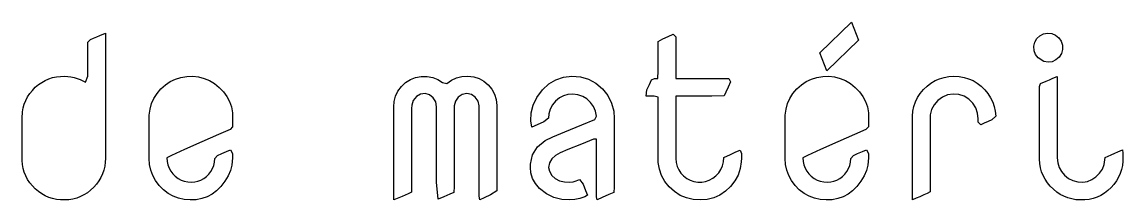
# Model space of a CAD drawing. Header units: metres. Extents: x -544 to 104, y 0 to 186.
# Drawn here: x -357.9 to -348.78, y 70.38 to 71.86 of the extents above; entities that cross this region are included whole.
import ezdxf

# ---------------------------------------------------------------- set-up
doc = ezdxf.new("R2010")
doc.units = ezdxf.units.M

msp = doc.modelspace()

# ---------------------------------------------------------------- linework, layer by layer
at = {"layer": 'COMPONENT1'}
for p, q in [((-351.2931, 71.6018), (-351.0313, 71.8564)), ((-351.0313, 71.8564), (-350.9727, 71.7072)), ((-357.3053, 71.7216), (-357.2786, 71.7333)), ((-357.2786, 71.7333), (-357.2521, 71.7449)), ((-357.2521, 71.7449), (-357.2066, 71.7648)), ((-357.2066, 71.7648), (-357.2066, 71.7211)), ((-352.5933, 71.7179), (-352.5484, 71.7375)), ((-352.5484, 71.7375), (-352.5074, 71.7555)), ((-352.5074, 71.7555), (-352.4861, 71.7326)), ((-352.4861, 71.7326), (-352.4861, 71.6377)), ((-349.4967, 71.7185), (-349.4712, 71.7431)), ((-349.4712, 71.7431), (-349.4412, 71.7587)), ((-349.4412, 71.7587), (-349.4073, 71.7647)), ((-349.4073, 71.7647), (-349.3723, 71.7611)), ((-349.3723, 71.7611), (-349.3411, 71.7479)), ((-349.3411, 71.7479), (-349.3142, 71.7253)), ((-349.3142, 71.7253), (-349.2949, 71.6965)), ((-357.353, 71.6882), (-357.3288, 71.7113)), ((-357.353, 71.6506), (-357.353, 71.6882)), ((-357.353, 71.5958), (-357.353, 71.6506)), ((-357.3288, 71.7113), (-357.3053, 71.7216)), ((-357.2066, 71.7211), (-357.2066, 71.6057)), ((-352.6326, 71.695), (-352.5933, 71.7179)), ((-352.6326, 71.6372), (-352.6326, 71.695)), ((-352.6326, 71.5446), (-352.6326, 71.6372)), ((-352.4861, 71.6377), (-352.4861, 71.521)), ((-350.9727, 71.7072), (-351.2345, 71.4526)), ((-349.5212, 71.6548), (-349.5137, 71.6887)), ((-349.5192, 71.6188), (-349.5212, 71.6548)), ((-349.5137, 71.6887), (-349.4967, 71.7185)), ((-349.2949, 71.6965), (-349.285, 71.6637)), ((-349.285, 71.6637), (-349.2846, 71.6275)), ((-357.353, 71.5318), (-357.353, 71.5958)), ((-357.2066, 71.6057), (-357.2066, 71.4422)), ((-352.6326, 71.4521), (-352.6326, 71.5446)), ((-351.2345, 71.4526), (-351.2931, 71.6018)), ((-349.5077, 71.5865), (-349.5192, 71.6188)), ((-349.4868, 71.5584), (-349.5077, 71.5865)), ((-349.4385, 71.5285), (-349.4868, 71.5584)), ((-349.3387, 71.5416), (-349.3695, 71.5277)), ((-349.3123, 71.565), (-349.3387, 71.5416)), ((-349.2937, 71.5942), (-349.3123, 71.565)), ((-349.2846, 71.6275), (-349.2937, 71.5942)), ((-357.353, 71.4666), (-357.353, 71.5318)), ((-357.353, 71.4085), (-357.353, 71.4666)), ((-352.6349, 71.3886), (-352.6326, 71.4521)), ((-352.4861, 71.521), (-352.4861, 71.4242)), ((-349.4043, 71.5233), (-349.4385, 71.5285)), ((-349.3695, 71.5277), (-349.4043, 71.5233)), ((-357.7339, 71.3565), (-357.7053, 71.3725)), ((-357.7053, 71.3725), (-357.6755, 71.3855)), ((-357.6755, 71.3855), (-357.6443, 71.3954)), ((-357.6443, 71.3954), (-357.6119, 71.4023)), ((-357.6119, 71.4023), (-357.5782, 71.406)), ((-357.5782, 71.406), (-357.5453, 71.4068)), ((-357.5453, 71.4068), (-357.518, 71.4053)), ((-357.518, 71.4053), (-357.4916, 71.4019)), ((-357.4916, 71.4019), (-357.4659, 71.3967)), ((-357.4659, 71.3967), (-357.441, 71.3895)), ((-357.441, 71.3895), (-357.4169, 71.3805)), ((-357.4169, 71.3805), (-357.3935, 71.3696)), ((-357.3935, 71.3696), (-357.371, 71.3567)), ((-357.371, 71.3567), (-357.353, 71.4085)), ((-357.2066, 71.4422), (-357.2066, 71.254)), ((-356.7103, 71.3359), (-356.6702, 71.3631)), ((-356.6702, 71.3631), (-356.6274, 71.3837)), ((-356.6274, 71.3837), (-356.5819, 71.3978)), ((-356.5819, 71.3978), (-356.5337, 71.4054)), ((-356.5337, 71.4054), (-356.4836, 71.4065)), ((-356.4836, 71.4065), (-356.4358, 71.4011)), ((-356.4358, 71.4011), (-356.3899, 71.3891)), ((-356.3899, 71.3891), (-356.3459, 71.3707)), ((-356.3459, 71.3707), (-356.304, 71.3457)), ((-354.7215, 71.3553), (-354.6823, 71.3805)), ((-354.6823, 71.3805), (-354.6396, 71.3973)), ((-354.6396, 71.3973), (-354.5934, 71.4058)), ((-354.5934, 71.4058), (-354.5439, 71.4058)), ((-354.5439, 71.4058), (-354.4969, 71.3976)), ((-354.4969, 71.3976), (-354.4541, 71.3812)), ((-354.4541, 71.3812), (-354.4156, 71.3565)), ((-354.3804, 71.3465), (-354.3424, 71.3739)), ((-354.3424, 71.3739), (-354.3011, 71.393)), ((-354.3011, 71.393), (-354.2564, 71.404)), ((-354.2564, 71.404), (-354.2079, 71.4067)), ((-354.2079, 71.4067), (-354.1582, 71.4012)), ((-354.1582, 71.4012), (-354.1134, 71.3875)), ((-354.1134, 71.3875), (-354.0733, 71.3656)), ((-354.0733, 71.3656), (-354.0382, 71.3355)), ((-353.5363, 71.3436), (-353.4793, 71.3781)), ((-353.4793, 71.3781), (-353.4155, 71.3991)), ((-353.4155, 71.3991), (-353.3452, 71.4068)), ((-353.3452, 71.4068), (-353.2733, 71.4011)), ((-353.2733, 71.4011), (-353.2071, 71.3817)), ((-353.2071, 71.3817), (-353.1467, 71.3488)), ((-352.7038, 71.3391), (-352.6877, 71.376)), ((-352.6877, 71.376), (-352.6611, 71.3886)), ((-352.6611, 71.3886), (-352.6349, 71.3886)), ((-352.4861, 71.4242), (-352.4856, 71.3886)), ((-352.4856, 71.3886), (-352.4237, 71.3886)), ((-352.4237, 71.3886), (-352.2953, 71.3886)), ((-352.2953, 71.3886), (-352.1521, 71.3886)), ((-352.1521, 71.3886), (-352.0459, 71.3886)), ((-352.0333, 71.3606), (-352.0521, 71.3176)), ((-352.0459, 71.3886), (-352.0333, 71.3606)), ((-351.4458, 71.3359), (-351.4057, 71.3631)), ((-351.4057, 71.3631), (-351.3629, 71.3837)), ((-351.3629, 71.3837), (-351.3174, 71.3978)), ((-351.3174, 71.3978), (-351.2692, 71.4054)), ((-351.2692, 71.4054), (-351.2192, 71.4065)), ((-351.2192, 71.4065), (-351.1714, 71.4011)), ((-351.1714, 71.4011), (-351.1255, 71.3891)), ((-351.1255, 71.3891), (-351.0816, 71.3707)), ((-351.0816, 71.3707), (-351.0397, 71.3457)), ((-350.3733, 71.3503), (-350.3389, 71.3707)), ((-350.3389, 71.3707), (-350.3027, 71.3865)), ((-350.3027, 71.3865), (-350.2646, 71.3978)), ((-350.2646, 71.3978), (-350.2246, 71.4046)), ((-350.2246, 71.4046), (-350.1828, 71.4068)), ((-350.1828, 71.4068), (-350.1401, 71.4046)), ((-350.1401, 71.4046), (-350.0996, 71.3978)), ((-350.0996, 71.3978), (-350.0612, 71.3865)), ((-350.0612, 71.3865), (-350.0248, 71.3707)), ((-350.0248, 71.3707), (-349.9906, 71.3503)), ((-349.4652, 71.3466), (-349.4204, 71.3662)), ((-349.4204, 71.3662), (-349.3921, 71.3786)), ((-349.3921, 71.3786), (-349.365, 71.3905)), ((-349.365, 71.3905), (-349.3297, 71.4059)), ((-349.3297, 71.4059), (-349.3277, 71.3427)), ((-357.833, 71.2637), (-357.8116, 71.2901)), ((-357.8116, 71.2901), (-357.7873, 71.3151)), ((-357.7873, 71.3151), (-357.7613, 71.3373)), ((-357.7613, 71.3373), (-357.7339, 71.3565)), ((-356.7797, 71.2642), (-356.7476, 71.3022)), ((-356.7476, 71.3022), (-356.7103, 71.3359)), ((-356.304, 71.3457), (-356.264, 71.3141)), ((-356.264, 71.3141), (-356.2289, 71.2786)), ((-356.2289, 71.2786), (-356.2007, 71.2399)), ((-354.8048, 71.2425), (-354.7852, 71.2839)), ((-354.7852, 71.2839), (-354.7571, 71.3219)), ((-354.7571, 71.3219), (-354.7215, 71.3553)), ((-354.4156, 71.3565), (-354.3804, 71.3465)), ((-354.0382, 71.3355), (-354.0087, 71.2988)), ((-354.0087, 71.2988), (-353.9871, 71.2582)), ((-353.6346, 71.232), (-353.5883, 71.2939)), ((-353.5883, 71.2939), (-353.5363, 71.3436)), ((-353.1467, 71.3488), (-353.0919, 71.3022)), ((-353.0919, 71.3022), (-353.0474, 71.2465)), ((-352.731, 71.2422), (-352.7237, 71.2937)), ((-352.7237, 71.2937), (-352.7038, 71.3391)), ((-352.0713, 71.2738), (-352.0837, 71.2455)), ((-352.0521, 71.3176), (-352.0713, 71.2738)), ((-351.5154, 71.2642), (-351.4831, 71.3022)), ((-351.4831, 71.3022), (-351.4458, 71.3359)), ((-351.0397, 71.3457), (-350.9996, 71.3141)), ((-350.9996, 71.3141), (-350.9646, 71.2786)), ((-350.9646, 71.2786), (-350.9364, 71.2399)), ((-350.4626, 71.2642), (-350.4361, 71.2961)), ((-350.4361, 71.2961), (-350.4057, 71.3254)), ((-350.4057, 71.3254), (-350.3733, 71.3503)), ((-349.9906, 71.3503), (-349.9585, 71.3254)), ((-349.9585, 71.3254), (-349.9283, 71.2957)), ((-349.9283, 71.2957), (-349.9017, 71.2631)), ((-349.4741, 71.322), (-349.4652, 71.3466)), ((-349.4741, 71.2532), (-349.4741, 71.322)), ((-349.3277, 71.3427), (-349.3277, 71.2429)), ((-357.8878, 71.1454), (-357.8787, 71.1769)), ((-357.8787, 71.1769), (-357.8666, 71.2071)), ((-357.8666, 71.2071), (-357.8513, 71.2361)), ((-357.8513, 71.2361), (-357.833, 71.2637)), ((-357.2066, 71.254), (-357.2066, 71.0648)), ((-356.8374, 71.134), (-356.8246, 71.1801)), ((-356.8246, 71.1801), (-356.8054, 71.2235)), ((-356.8054, 71.2235), (-356.7797, 71.2642)), ((-356.2007, 71.2399), (-356.1792, 71.1978)), ((-356.1792, 71.1978), (-356.1642, 71.1522)), ((-354.8188, 71.1541), (-354.8159, 71.1977)), ((-354.8159, 71.1977), (-354.8048, 71.2425)), ((-354.6588, 71.2063), (-354.6709, 71.1676)), ((-354.6328, 71.2384), (-354.6588, 71.2063)), ((-354.5991, 71.258), (-354.6328, 71.2384)), ((-354.5608, 71.263), (-354.5991, 71.258)), ((-354.5245, 71.2531), (-354.5608, 71.263)), ((-354.4933, 71.2285), (-354.5245, 71.2531)), ((-354.4726, 71.1941), (-354.4933, 71.2285)), ((-354.4657, 71.1533), (-354.4726, 71.1941)), ((-354.3092, 71.2), (-354.3187, 71.1613)), ((-354.2855, 71.2336), (-354.3092, 71.2)), ((-354.2531, 71.2558), (-354.2855, 71.2336)), ((-354.2146, 71.2632), (-354.2531, 71.2558)), ((-354.1777, 71.2558), (-354.2146, 71.2632)), ((-354.1457, 71.2336), (-354.1777, 71.2558)), ((-354.1225, 71.2003), (-354.1457, 71.2336)), ((-354.1131, 71.1605), (-354.1225, 71.2003)), ((-353.9871, 71.2582), (-353.9735, 71.2138)), ((-353.9735, 71.2138), (-353.9677, 71.1655)), ((-353.666, 71.1684), (-353.6346, 71.232)), ((-353.4804, 71.2008), (-353.5063, 71.1698)), ((-353.4488, 71.227), (-353.4804, 71.2008)), ((-353.4146, 71.2454), (-353.4488, 71.227)), ((-353.378, 71.2559), (-353.4146, 71.2454)), ((-353.338, 71.2586), (-353.378, 71.2559)), ((-353.295, 71.2534), (-353.338, 71.2586)), ((-353.256, 71.2402), (-353.295, 71.2534)), ((-353.2211, 71.2189), (-353.256, 71.2402)), ((-353.1905, 71.1898), (-353.2211, 71.2189)), ((-353.1669, 71.1561), (-353.1905, 71.1898)), ((-353.0474, 71.2465), (-353.0166, 71.1851)), ((-353.0166, 71.1851), (-352.9993, 71.1181)), ((-352.6996, 71.2422), (-352.731, 71.2422)), ((-352.6646, 71.2422), (-352.6996, 71.2422)), ((-352.6326, 71.2349), (-352.6646, 71.2422)), ((-352.6326, 71.1434), (-352.6326, 71.2349)), ((-352.4843, 71.2422), (-352.4861, 71.2027)), ((-352.4861, 71.2027), (-352.4861, 71.076)), ((-352.4235, 71.2422), (-352.4843, 71.2422)), ((-352.3097, 71.2422), (-352.4235, 71.2422)), ((-352.1873, 71.2422), (-352.3097, 71.2422)), ((-352.0837, 71.2455), (-352.1873, 71.2422)), ((-351.573, 71.134), (-351.5603, 71.1801)), ((-351.5603, 71.1801), (-351.5411, 71.2235)), ((-351.5411, 71.2235), (-351.5154, 71.2642)), ((-350.9364, 71.2399), (-350.9148, 71.1978)), ((-350.9148, 71.1978), (-350.8998, 71.1522)), ((-350.5146, 71.1574), (-350.5018, 71.1949)), ((-350.5018, 71.1949), (-350.4845, 71.2305)), ((-350.4845, 71.2305), (-350.4626, 71.2642)), ((-350.316, 71.2065), (-350.3475, 71.1707)), ((-350.2778, 71.2342), (-350.316, 71.2065)), ((-350.2352, 71.2516), (-350.2778, 71.2342)), ((-350.1883, 71.2585), (-350.2352, 71.2516)), ((-350.1415, 71.2551), (-350.1883, 71.2585)), ((-350.0987, 71.2412), (-350.1415, 71.2551)), ((-350.0596, 71.2169), (-350.0987, 71.2412)), ((-350.0258, 71.1834), (-350.0596, 71.2169)), ((-350.0017, 71.1447), (-350.0258, 71.1834)), ((-349.9017, 71.2631), (-349.8796, 71.2289)), ((-349.8796, 71.2289), (-349.862, 71.1931)), ((-349.862, 71.1931), (-349.849, 71.1558)), ((-349.4741, 71.1518), (-349.4741, 71.2532)), ((-349.3277, 71.2429), (-349.3277, 71.1184)), ((-357.897, 71.0583), (-357.8938, 71.1126)), ((-357.8938, 71.1126), (-357.8878, 71.1454)), ((-356.8442, 71.0532), (-356.8435, 71.0852)), ((-356.8435, 71.0852), (-356.8374, 71.134)), ((-356.1642, 71.1522), (-356.1558, 71.1032)), ((-356.1558, 71.1032), (-356.1538, 71.0623)), ((-354.8188, 71.0093), (-354.8188, 71.1541)), ((-354.6717, 71.1404), (-354.6719, 70.9823)), ((-354.6709, 71.1676), (-354.6717, 71.1404)), ((-354.4658, 71.0413), (-354.4657, 71.1533)), ((-354.319, 71.1251), (-354.3192, 70.9442)), ((-354.3187, 71.1613), (-354.319, 71.1251)), ((-354.1133, 70.8816), (-354.113, 71.1003)), ((-354.113, 71.1003), (-354.1131, 71.1605)), ((-353.9677, 71.1655), (-353.9675, 71.0831)), ((-353.6854, 71.0388), (-353.6826, 71.1034)), ((-353.6826, 71.1034), (-353.666, 71.1684)), ((-353.5356, 71.096), (-353.539, 71.0598)), ((-353.5247, 71.1349), (-353.5356, 71.096)), ((-353.5063, 71.1698), (-353.5247, 71.1349)), ((-353.151, 71.1187), (-353.1669, 71.1561)), ((-353.1429, 71.0775), (-353.151, 71.1187)), ((-352.9993, 71.1181), (-352.9953, 71.0563)), ((-352.6326, 70.9917), (-352.6326, 71.1434)), ((-351.5797, 71.0532), (-351.5791, 71.0852)), ((-351.5791, 71.0852), (-351.573, 71.134)), ((-350.8998, 71.1522), (-350.8913, 71.1032)), ((-350.8913, 71.1032), (-350.8893, 71.0623)), ((-350.5267, 71.0768), (-350.5229, 71.1181)), ((-350.5229, 71.1181), (-350.5146, 71.1574)), ((-350.3792, 71.0863), (-350.3805, 71.0609)), ((-350.3686, 71.1306), (-350.3792, 71.0863)), ((-350.3475, 71.1707), (-350.3686, 71.1306)), ((-349.9874, 71.1007), (-350.0017, 71.1447)), ((-349.9829, 71.0531), (-349.9874, 71.1007)), ((-349.849, 71.1558), (-349.8406, 71.1169)), ((-349.8406, 71.1169), (-349.8368, 71.0765)), ((-349.4741, 71.0342), (-349.4741, 71.1518)), ((-349.3277, 71.1184), (-349.3277, 70.987)), ((-357.897, 71.0305), (-357.897, 71.0583)), ((-357.897, 70.9836), (-357.897, 71.0305)), ((-357.2066, 71.0648), (-357.2066, 70.898)), ((-356.8442, 70.9982), (-356.8442, 71.0532)), ((-356.8442, 70.9144), (-356.8442, 70.9982)), ((-356.1538, 71.0623), (-356.1538, 71.0323)), ((-356.1538, 71.0323), (-356.1538, 70.989)), ((-354.8188, 70.7464), (-354.8188, 71.0093)), ((-354.466, 70.7906), (-354.4658, 71.0413)), ((-353.9675, 71.0831), (-353.9675, 70.8651)), ((-353.6776, 70.9855), (-353.6854, 71.0388)), ((-353.6338, 71.005), (-353.6776, 70.9855)), ((-353.5782, 71.0297), (-353.6338, 71.005)), ((-353.539, 71.0598), (-353.5782, 71.0297)), ((-353.4041, 70.9452), (-353.2622, 71.0039)), ((-353.2622, 71.0039), (-353.1566, 71.0476)), ((-353.1566, 71.0476), (-353.1429, 71.0775)), ((-352.9953, 71.0563), (-352.9953, 70.9136)), ((-352.4861, 71.076), (-352.4861, 70.9167)), ((-351.5797, 70.9982), (-351.5797, 71.0532)), ((-351.5797, 70.9144), (-351.5797, 70.9982)), ((-350.8893, 71.0623), (-350.8893, 71.0323)), ((-350.8893, 71.0323), (-350.8893, 70.989)), ((-350.5269, 71.0436), (-350.5267, 71.0768)), ((-350.5269, 70.9562), (-350.5269, 71.0436)), ((-350.3805, 71.0609), (-350.3805, 70.996)), ((-350.3805, 70.996), (-350.3805, 70.8868)), ((-349.9829, 71.0274), (-349.9829, 71.0531)), ((-349.9601, 71.0048), (-349.9829, 71.0274)), ((-349.9314, 71.0174), (-349.9601, 71.0048)), ((-349.8988, 71.0316), (-349.9314, 71.0174)), ((-349.8681, 71.045), (-349.8988, 71.0316)), ((-349.8368, 71.0765), (-349.8681, 71.045)), ((-349.4741, 70.9166), (-349.4741, 71.0342)), ((-357.897, 70.9253), (-357.897, 70.9836)), ((-357.897, 70.8631), (-357.897, 70.9253)), ((-356.8442, 70.8253), (-356.8442, 70.9144)), ((-356.2713, 70.9244), (-356.4095, 70.863)), ((-356.1754, 70.9669), (-356.2713, 70.9244)), ((-356.1538, 70.989), (-356.1754, 70.9669)), ((-354.6719, 70.9823), (-354.6721, 70.7361)), ((-354.3192, 70.9442), (-354.3196, 70.6947)), ((-353.5657, 70.8745), (-353.5037, 70.904)), ((-353.5037, 70.904), (-353.4041, 70.9452)), ((-352.9953, 70.9136), (-352.9953, 70.6807)), ((-352.6326, 70.8373), (-352.6326, 70.9917)), ((-352.4861, 70.9167), (-352.4861, 70.7819)), ((-351.5797, 70.8253), (-351.5797, 70.9144)), ((-351.0068, 70.9244), (-351.145, 70.863)), ((-350.911, 70.9669), (-351.0068, 70.9244)), ((-350.8893, 70.989), (-350.911, 70.9669)), ((-350.5269, 70.8229), (-350.5269, 70.9562)), ((-349.4741, 70.8153), (-349.4741, 70.9166)), ((-349.3277, 70.987), (-349.3277, 70.8665)), ((-357.897, 70.8048), (-357.897, 70.8631)), ((-357.2066, 70.898), (-357.2066, 70.7773)), ((-356.8442, 70.7546), (-356.8442, 70.8253)), ((-356.4095, 70.863), (-356.5519, 70.7998)), ((-354.1137, 70.6096), (-354.1133, 70.8816)), ((-353.9675, 70.8651), (-353.9675, 70.6176)), ((-353.6713, 70.7571), (-353.6304, 70.8226)), ((-353.6304, 70.8226), (-353.5657, 70.8745)), ((-353.2656, 70.8448), (-353.3784, 70.7988)), ((-353.1676, 70.8847), (-353.2656, 70.8448)), ((-353.1417, 70.8859), (-353.1676, 70.8847)), ((-353.1417, 70.7575), (-353.1417, 70.8859)), ((-352.6326, 70.7375), (-352.6326, 70.8373)), ((-351.5797, 70.7546), (-351.5797, 70.8253)), ((-351.145, 70.863), (-351.2874, 70.7998)), ((-350.5269, 70.6712), (-350.5269, 70.8229)), ((-350.3805, 70.8868), (-350.3805, 70.7528)), ((-349.4741, 70.7465), (-349.4741, 70.8153)), ((-349.3277, 70.8665), (-349.3277, 70.775)), ((-357.897, 70.7579), (-357.897, 70.8048)), ((-357.8967, 70.7098), (-357.897, 70.7579)), ((-357.2066, 70.7261), (-357.2079, 70.6942)), ((-357.2066, 70.7773), (-357.2066, 70.7261)), ((-356.8442, 70.7257), (-356.8442, 70.7546)), ((-356.8409, 70.6757), (-356.8442, 70.7257)), ((-356.6605, 70.7516), (-356.6978, 70.7316)), ((-356.6978, 70.7316), (-356.6955, 70.7013)), ((-356.5519, 70.7998), (-356.6605, 70.7516)), ((-356.3032, 70.6956), (-356.3003, 70.7251)), ((-356.3003, 70.7251), (-356.279, 70.7507)), ((-356.279, 70.7507), (-356.2444, 70.766)), ((-356.2444, 70.766), (-356.2053, 70.7834)), ((-356.2053, 70.7834), (-356.1719, 70.7983)), ((-356.1719, 70.7983), (-356.1538, 70.766)), ((-356.1538, 70.73), (-356.1591, 70.6699)), ((-356.1538, 70.766), (-356.1538, 70.73)), ((-354.8188, 70.4942), (-354.8188, 70.7464)), ((-354.6721, 70.7361), (-354.6723, 70.5192)), ((-354.4663, 70.5292), (-354.466, 70.7906)), ((-353.6885, 70.678), (-353.6713, 70.7571)), ((-353.5126, 70.722), (-353.5319, 70.6889)), ((-353.4806, 70.751), (-353.5126, 70.722)), ((-353.4421, 70.7728), (-353.4806, 70.751)), ((-353.3784, 70.7988), (-353.4421, 70.7728)), ((-353.1417, 70.5624), (-353.1417, 70.7575)), ((-352.6311, 70.6921), (-352.6326, 70.7375)), ((-352.4861, 70.7819), (-352.4861, 70.7268)), ((-352.4861, 70.7268), (-352.4826, 70.6922)), ((-352.0915, 70.6987), (-352.0889, 70.735)), ((-352.0889, 70.735), (-352.0331, 70.7595)), ((-352.0331, 70.7595), (-351.9878, 70.7793)), ((-351.9878, 70.7793), (-351.9526, 70.7947)), ((-351.9526, 70.7947), (-351.9425, 70.7657)), ((-351.9425, 70.7282), (-351.9435, 70.6976)), ((-351.9425, 70.7657), (-351.9425, 70.7282)), ((-351.5797, 70.7257), (-351.5797, 70.7546)), ((-351.5765, 70.6757), (-351.5797, 70.7257)), ((-351.396, 70.7516), (-351.4333, 70.7316)), ((-351.4333, 70.7316), (-351.431, 70.7013)), ((-351.2874, 70.7998), (-351.396, 70.7516)), ((-351.039, 70.6956), (-351.0362, 70.7251)), ((-351.0362, 70.7251), (-351.0148, 70.7507)), ((-351.0148, 70.7507), (-350.9802, 70.766)), ((-350.9802, 70.766), (-350.941, 70.7834)), ((-350.941, 70.7834), (-350.9075, 70.7983)), ((-350.9075, 70.7983), (-350.8893, 70.766)), ((-350.8893, 70.73), (-350.8947, 70.6699)), ((-350.8893, 70.766), (-350.8893, 70.73)), ((-350.3805, 70.7528), (-350.3805, 70.6187)), ((-349.4741, 70.72), (-349.4741, 70.7465)), ((-349.4718, 70.6839), (-349.4741, 70.72)), ((-349.3277, 70.775), (-349.3277, 70.7303)), ((-349.3277, 70.7303), (-349.3238, 70.6908)), ((-348.9389, 70.675), (-348.9301, 70.735)), ((-348.9301, 70.735), (-348.9056, 70.7458)), ((-348.9056, 70.7458), (-348.8807, 70.7567)), ((-348.8807, 70.7567), (-348.8525, 70.769)), ((-348.8525, 70.769), (-348.825, 70.7811)), ((-348.825, 70.7811), (-348.787, 70.7977)), ((-348.787, 70.7977), (-348.7837, 70.7701)), ((-348.7837, 70.7425), (-348.7843, 70.7032)), ((-348.7837, 70.7701), (-348.7837, 70.7425)), ((-357.8938, 70.6758), (-357.8967, 70.7098)), ((-357.8878, 70.643), (-357.8938, 70.6758)), ((-357.8787, 70.6115), (-357.8878, 70.643)), ((-357.2198, 70.6285), (-357.2304, 70.5976)), ((-357.2123, 70.6607), (-357.2198, 70.6285)), ((-357.2079, 70.6942), (-357.2123, 70.6607)), ((-356.8311, 70.6284), (-356.8409, 70.6757)), ((-356.8148, 70.5838), (-356.8311, 70.6284)), ((-356.6955, 70.7013), (-356.6894, 70.6728)), ((-356.6894, 70.6728), (-356.6796, 70.6462)), ((-356.6796, 70.6462), (-356.6661, 70.6215)), ((-356.3331, 70.6186), (-356.3196, 70.6423)), ((-356.3196, 70.6423), (-356.3097, 70.668)), ((-356.3097, 70.668), (-356.3032, 70.6956)), ((-356.1591, 70.6699), (-356.1713, 70.625)), ((-354.3196, 70.6947), (-354.3199, 70.4942)), ((-353.6892, 70.6508), (-353.6885, 70.678)), ((-353.6851, 70.6062), (-353.6892, 70.6508)), ((-353.5319, 70.6889), (-353.5383, 70.6517)), ((-353.5383, 70.6517), (-353.5317, 70.6194)), ((-352.9953, 70.6807), (-352.9953, 70.488)), ((-352.6215, 70.6361), (-352.6311, 70.6921)), ((-352.603, 70.5838), (-352.6215, 70.6361)), ((-352.4826, 70.6922), (-352.4744, 70.6603)), ((-352.4744, 70.6603), (-352.4613, 70.6311)), ((-352.4613, 70.6311), (-352.4434, 70.6047)), ((-352.1302, 70.6073), (-352.1121, 70.6349)), ((-352.1121, 70.6349), (-352.0992, 70.6653)), ((-352.0992, 70.6653), (-352.0915, 70.6987)), ((-351.9522, 70.6413), (-351.9697, 70.5886)), ((-351.9435, 70.6976), (-351.9522, 70.6413)), ((-351.5667, 70.6284), (-351.5765, 70.6757)), ((-351.5505, 70.5838), (-351.5667, 70.6284)), ((-351.431, 70.7013), (-351.425, 70.6728)), ((-351.425, 70.6728), (-351.4152, 70.6462)), ((-351.4152, 70.6462), (-351.4016, 70.6215)), ((-351.0688, 70.6186), (-351.0553, 70.6423)), ((-351.0553, 70.6423), (-351.0453, 70.668)), ((-351.0453, 70.668), (-351.039, 70.6956)), ((-350.8947, 70.6699), (-350.907, 70.625)), ((-350.5269, 70.5287), (-350.5269, 70.6712)), ((-349.4661, 70.6491), (-349.4718, 70.6839)), ((-349.4569, 70.6158), (-349.4661, 70.6491)), ((-349.3238, 70.6908), (-349.3125, 70.6521)), ((-349.3125, 70.6521), (-349.2939, 70.6173)), ((-348.978, 70.6035), (-348.9546, 70.638)), ((-348.9546, 70.638), (-348.9389, 70.675)), ((-348.7953, 70.6335), (-348.8059, 70.6008)), ((-348.7881, 70.6677), (-348.7953, 70.6335)), ((-348.7843, 70.7032), (-348.7881, 70.6677)), ((-357.8666, 70.5813), (-357.8787, 70.6115)), ((-357.8513, 70.5523), (-357.8666, 70.5813)), ((-357.833, 70.5247), (-357.8513, 70.5523)), ((-357.2609, 70.5396), (-357.2808, 70.5125)), ((-357.2441, 70.568), (-357.2609, 70.5396)), ((-357.2304, 70.5976), (-357.2441, 70.568)), ((-356.7919, 70.5419), (-356.8148, 70.5838)), ((-356.7627, 70.5027), (-356.7919, 70.5419)), ((-356.6661, 70.6215), (-356.6488, 70.5986)), ((-356.6488, 70.5986), (-356.6281, 70.5778)), ((-356.6281, 70.5778), (-356.6054, 70.5605)), ((-356.6054, 70.5605), (-356.5806, 70.5471)), ((-356.5806, 70.5471), (-356.5539, 70.5374)), ((-356.5539, 70.5374), (-356.5252, 70.5316)), ((-356.4674, 70.5316), (-356.4415, 70.5372)), ((-356.4415, 70.5372), (-356.4167, 70.5466)), ((-356.4167, 70.5466), (-356.3932, 70.5597)), ((-356.3932, 70.5597), (-356.3707, 70.5766)), ((-356.3707, 70.5766), (-356.3501, 70.5967)), ((-356.3501, 70.5967), (-356.3331, 70.6186)), ((-356.2172, 70.5373), (-356.2509, 70.4946)), ((-356.1907, 70.5808), (-356.2172, 70.5373)), ((-356.1713, 70.625), (-356.1907, 70.5808)), ((-354.1139, 70.4122), (-354.1137, 70.6096)), ((-353.9675, 70.6176), (-353.9675, 70.4586)), ((-353.6713, 70.561), (-353.6851, 70.6062)), ((-353.648, 70.5186), (-353.6713, 70.561)), ((-353.5317, 70.6194), (-353.5106, 70.5843)), ((-353.5106, 70.5843), (-353.4831, 70.5588)), ((-353.4831, 70.5588), (-353.4487, 70.5413)), ((-353.4487, 70.5413), (-353.4072, 70.5316)), ((-353.3359, 70.5329), (-353.3088, 70.5397)), ((-353.3088, 70.5397), (-353.2837, 70.5501)), ((-353.2837, 70.5501), (-353.2531, 70.5126)), ((-353.1417, 70.409), (-353.1417, 70.5624)), ((-352.5754, 70.5352), (-352.603, 70.5838)), ((-352.4434, 70.6047), (-352.4204, 70.5808)), ((-352.4204, 70.5808), (-352.394, 70.5606)), ((-352.394, 70.5606), (-352.3658, 70.5454)), ((-352.3658, 70.5454), (-352.3358, 70.5353)), ((-352.2385, 70.5357), (-352.2082, 70.5462)), ((-352.2082, 70.5462), (-352.1799, 70.5618)), ((-352.1799, 70.5618), (-352.1535, 70.5826)), ((-352.1535, 70.5826), (-352.1302, 70.6073)), ((-351.9961, 70.5397), (-352.0314, 70.4944)), ((-351.9697, 70.5886), (-351.9961, 70.5397)), ((-351.5276, 70.5419), (-351.5505, 70.5838)), ((-351.4983, 70.5027), (-351.5276, 70.5419)), ((-351.4016, 70.6215), (-351.3843, 70.5986)), ((-351.3843, 70.5986), (-351.3637, 70.5778)), ((-351.3637, 70.5778), (-351.3409, 70.5605)), ((-351.3409, 70.5605), (-351.3161, 70.5471)), ((-351.3161, 70.5471), (-351.2894, 70.5374)), ((-351.2894, 70.5374), (-351.2607, 70.5316)), ((-351.2029, 70.5316), (-351.177, 70.5372)), ((-351.177, 70.5372), (-351.1523, 70.5466)), ((-351.1523, 70.5466), (-351.1288, 70.5597)), ((-351.1288, 70.5597), (-351.1065, 70.5766)), ((-351.1065, 70.5766), (-351.0859, 70.5967)), ((-351.0859, 70.5967), (-351.0688, 70.6186)), ((-350.9529, 70.5373), (-350.9865, 70.4946)), ((-350.9264, 70.5808), (-350.9529, 70.5373)), ((-350.907, 70.625), (-350.9264, 70.5808)), ((-350.3805, 70.6187), (-350.3805, 70.5095)), ((-349.4444, 70.5838), (-349.4569, 70.6158)), ((-349.4284, 70.5533), (-349.4444, 70.5838)), ((-349.409, 70.5242), (-349.4284, 70.5533)), ((-349.2939, 70.6173), (-349.2679, 70.5864)), ((-349.2679, 70.5864), (-349.2352, 70.5606)), ((-349.2352, 70.5606), (-349.1985, 70.5425)), ((-349.1985, 70.5425), (-349.158, 70.5323)), ((-349.0767, 70.5357), (-349.0411, 70.5501)), ((-349.0411, 70.5501), (-349.0081, 70.5727)), ((-349.0081, 70.5727), (-348.978, 70.6035)), ((-348.8373, 70.5397), (-348.8581, 70.5112)), ((-348.8199, 70.5695), (-348.8373, 70.5397)), ((-348.8059, 70.6008), (-348.8199, 70.5695)), ((-357.8116, 70.4983), (-357.833, 70.5247)), ((-357.7873, 70.4733), (-357.8116, 70.4983)), ((-357.7613, 70.4511), (-357.7873, 70.4733)), ((-357.7339, 70.4319), (-357.7613, 70.4511)), ((-357.3293, 70.4628), (-357.356, 70.442)), ((-357.3037, 70.4867), (-357.3293, 70.4628)), ((-357.2808, 70.5125), (-357.3037, 70.4867)), ((-356.7272, 70.4667), (-356.7627, 70.5027)), ((-356.6883, 70.4366), (-356.7272, 70.4667)), ((-356.5252, 70.5316), (-356.4945, 70.5297)), ((-356.4945, 70.5297), (-356.4674, 70.5316)), ((-356.2868, 70.4582), (-356.3242, 70.4301)), ((-356.2509, 70.4946), (-356.2868, 70.4582)), ((-354.8188, 70.3816), (-354.8188, 70.4942)), ((-354.6723, 70.5192), (-354.6731, 70.4453)), ((-354.4512, 70.3882), (-354.4663, 70.5292)), ((-354.3199, 70.4942), (-354.3226, 70.4445)), ((-353.9675, 70.4586), (-354.0191, 70.4231)), ((-353.6136, 70.4782), (-353.648, 70.5186)), ((-353.5559, 70.4337), (-353.6136, 70.4782)), ((-353.4072, 70.5316), (-353.365, 70.5299)), ((-353.365, 70.5299), (-353.3359, 70.5329)), ((-353.2531, 70.5126), (-353.2321, 70.4599)), ((-353.2321, 70.4599), (-353.2174, 70.423)), ((-352.9953, 70.488), (-352.9994, 70.4439)), ((-352.5389, 70.4903), (-352.5754, 70.5352)), ((-352.4953, 70.4508), (-352.5389, 70.4903)), ((-352.4479, 70.4202), (-352.4953, 70.4508)), ((-352.3358, 70.5353), (-352.3041, 70.5303)), ((-352.3041, 70.5303), (-352.2707, 70.5304)), ((-352.2707, 70.5304), (-352.2385, 70.5357)), ((-352.0743, 70.4542), (-352.1211, 70.4227)), ((-352.0314, 70.4944), (-352.0743, 70.4542)), ((-351.4628, 70.4667), (-351.4983, 70.5027)), ((-351.4239, 70.4366), (-351.4628, 70.4667)), ((-351.2607, 70.5316), (-351.2301, 70.5297)), ((-351.2301, 70.5297), (-351.2029, 70.5316)), ((-351.0224, 70.4582), (-351.0598, 70.4301)), ((-350.9865, 70.4946), (-351.0224, 70.4582)), ((-350.5269, 70.4229), (-350.5269, 70.5287)), ((-350.3805, 70.4501), (-350.4034, 70.4356)), ((-350.3805, 70.5095), (-350.3805, 70.4501)), ((-349.3862, 70.4965), (-349.409, 70.5242)), ((-349.3601, 70.4704), (-349.3862, 70.4965)), ((-349.3323, 70.4475), (-349.3601, 70.4704)), ((-349.3032, 70.428), (-349.3323, 70.4475)), ((-349.158, 70.5323), (-349.1147, 70.5299)), ((-349.1147, 70.5299), (-349.0767, 70.5357)), ((-348.9091, 70.4594), (-348.9373, 70.4381)), ((-348.8823, 70.4842), (-348.9091, 70.4594)), ((-348.8581, 70.5112), (-348.8823, 70.4842)), ((-357.7053, 70.4159), (-357.7339, 70.4319)), ((-357.6755, 70.4029), (-357.7053, 70.4159)), ((-357.6443, 70.393), (-357.6755, 70.4029)), ((-357.6119, 70.3861), (-357.6443, 70.393)), ((-357.5782, 70.3824), (-357.6119, 70.3861)), ((-357.5433, 70.3817), (-357.5782, 70.3824)), ((-357.5089, 70.3841), (-357.5433, 70.3817)), ((-357.4758, 70.3895), (-357.5089, 70.3841)), ((-357.4439, 70.398), (-357.4758, 70.3895)), ((-357.4134, 70.4096), (-357.4439, 70.398)), ((-357.3841, 70.4242), (-357.4134, 70.4096)), ((-357.356, 70.442), (-357.3841, 70.4242)), ((-356.6467, 70.4131), (-356.6883, 70.4366)), ((-356.6024, 70.3961), (-356.6467, 70.4131)), ((-356.5554, 70.3856), (-356.6024, 70.3961)), ((-356.5057, 70.3816), (-356.5554, 70.3856)), ((-356.4555, 70.3841), (-356.5057, 70.3816)), ((-356.4085, 70.393), (-356.4555, 70.3841)), ((-356.3648, 70.4083), (-356.4085, 70.393)), ((-356.3242, 70.4301), (-356.3648, 70.4083)), ((-354.75, 70.4117), (-354.8188, 70.3816)), ((-354.7004, 70.4334), (-354.75, 70.4117)), ((-354.6731, 70.4453), (-354.7004, 70.4334)), ((-354.4063, 70.4079), (-354.4512, 70.3882)), ((-354.3554, 70.4302), (-354.4063, 70.4079)), ((-354.3226, 70.4445), (-354.3554, 70.4302)), ((-354.1081, 70.3841), (-354.1139, 70.4122)), ((-354.0707, 70.4005), (-354.1081, 70.3841)), ((-354.0191, 70.4231), (-354.0707, 70.4005)), ((-353.494, 70.4028), (-353.5559, 70.4337)), ((-353.428, 70.3856), (-353.494, 70.4028)), ((-353.3639, 70.3817), (-353.428, 70.3856)), ((-353.3202, 70.3854), (-353.3639, 70.3817)), ((-353.2786, 70.3942), (-353.3202, 70.3854)), ((-353.2391, 70.408), (-353.2786, 70.3942)), ((-353.2174, 70.423), (-353.2391, 70.408)), ((-353.1359, 70.3841), (-353.1417, 70.409)), ((-353.0944, 70.4023), (-353.1359, 70.3841)), ((-353.0386, 70.4267), (-353.0944, 70.4023)), ((-352.9994, 70.4439), (-353.0386, 70.4267)), ((-352.3968, 70.3984), (-352.4479, 70.4202)), ((-352.3421, 70.3856), (-352.3968, 70.3984)), ((-352.2838, 70.3816), (-352.3421, 70.3856)), ((-352.2258, 70.3864), (-352.2838, 70.3816)), ((-352.1715, 70.4001), (-352.2258, 70.3864)), ((-352.1211, 70.4227), (-352.1715, 70.4001)), ((-351.3823, 70.4131), (-351.4239, 70.4366)), ((-351.338, 70.3961), (-351.3823, 70.4131)), ((-351.291, 70.3856), (-351.338, 70.3961)), ((-351.2413, 70.3816), (-351.291, 70.3856)), ((-351.1912, 70.3841), (-351.2413, 70.3816)), ((-351.1442, 70.393), (-351.1912, 70.3841)), ((-351.1004, 70.4083), (-351.1442, 70.393)), ((-351.0598, 70.4301), (-351.1004, 70.4083)), ((-350.5269, 70.3816), (-350.5269, 70.4229)), ((-350.4953, 70.3954), (-350.5269, 70.3816)), ((-350.4647, 70.4088), (-350.4953, 70.3954)), ((-350.432, 70.4231), (-350.4647, 70.4088)), ((-350.4034, 70.4356), (-350.432, 70.4231)), ((-349.2726, 70.412), (-349.3032, 70.428)), ((-349.2407, 70.3993), (-349.2726, 70.412)), ((-349.2073, 70.39), (-349.2407, 70.3993)), ((-349.1726, 70.3841), (-349.2073, 70.39)), ((-349.1364, 70.3817), (-349.1726, 70.3841)), ((-349.0998, 70.3826), (-349.1364, 70.3817)), ((-349.0644, 70.3869), (-349.0998, 70.3826)), ((-349.0305, 70.3946), (-349.0644, 70.3869)), ((-348.9981, 70.4057), (-349.0305, 70.3946)), ((-348.967, 70.4202), (-348.9981, 70.4057)), ((-348.9373, 70.4381), (-348.967, 70.4202))]:
    msp.add_line(p, q, dxfattribs=at)

doc.saveas('drawing.dxf')
